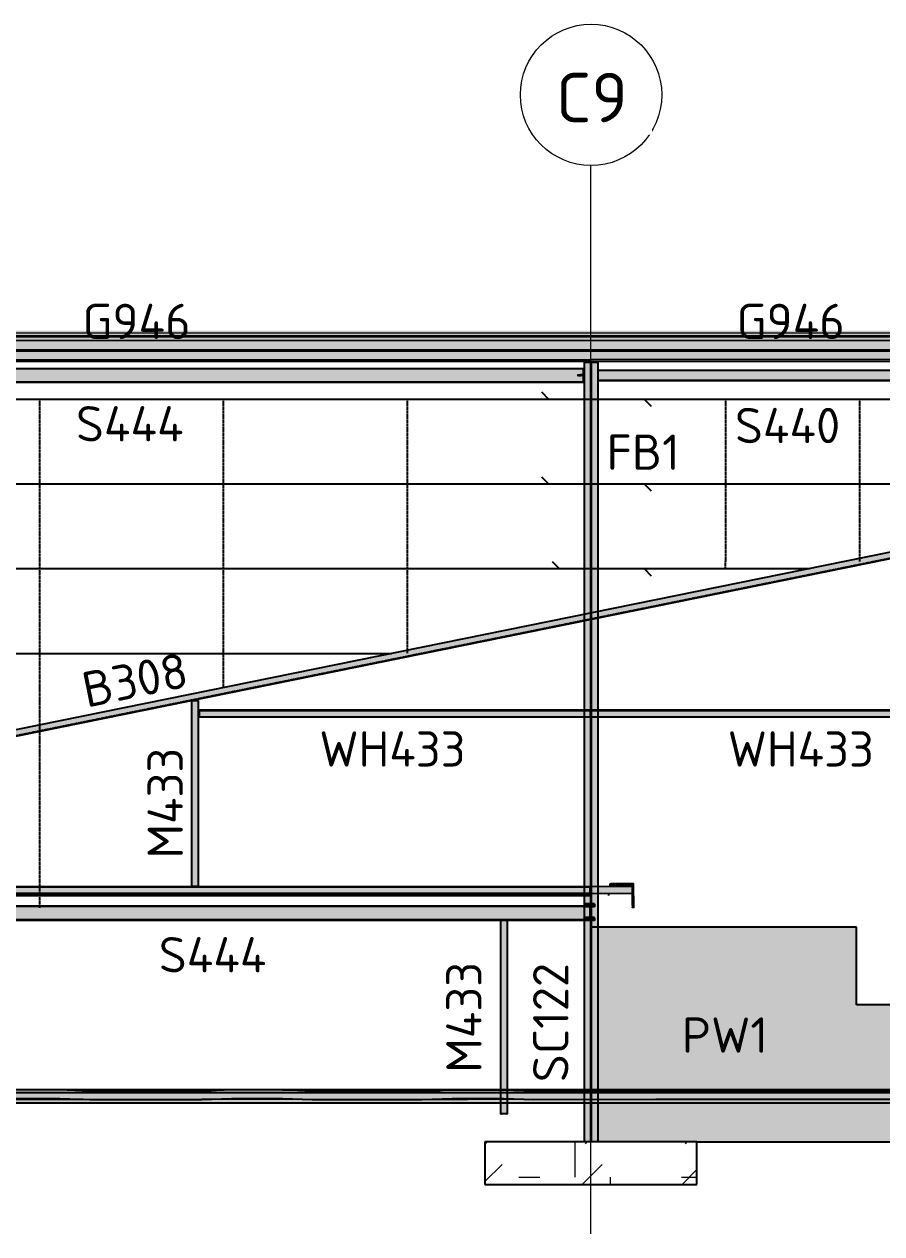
# Model space of a CAD drawing. Header units: millimetres. Extents: x 632 to 524205, y -3890 to 20851.
# Drawn here: x 352053 to 364184, y 3200 to 20320 of the extents above; entities that cross this region are included whole.
import ezdxf

# ---------------------------------------------------------------- set-up
doc = ezdxf.new("R2010")
doc.units = ezdxf.units.MM
for name, pattern in [('Dash', [7, 5, -2]), ('Hidden', [4, 3, -1]), ('Hidden Double', [7, 5, -2]), ('Hidden Half', [3, 2, -1])]:
    doc.linetypes.add(name, pattern=pattern)
for name, color, linetype, lineweight in [('A-010-M_LINE', 90, 'Continuous', 13), ('A-200-A_WALL', 211, 'Continuous', 18), ('A-200-H_WALL', 111, 'Continuous', 13), ('A-200-M_WALL_EXT', 113, 'Continuous', 13), ('A-200-MH_WALL', 110, 'Hidden', 13), ('A-230-H-FLOOR', 190, 'Continuous', 13), ('A-230-M_FLOOR', 192, 'Continuous', 13), ('A-230-MH_FLOOR', 190, 'Hidden Double', 13), ('A-270-M_ROOF', 132, 'Continuous', 13), ('S-160-M_FOUND', 171, 'Continuous', 13), ('S-280-A_COLUMN', 171, 'Continuous', 18), ('S-280-A_STRUCT_FRAME', 2, 'Continuous', 18), ('S-280-M_COLUMN', 52, 'Continuous', 13), ('S-280-M_STRUCT_FRAME', 12, 'Continuous', 13), ('S-280-MH_COLUMN', 52, 'Hidden Half', 13), ('Z-000-T_TEXT', 131, 'Continuous', 25), ('Z-030-M_GRID', 191, 'Continuous', 13), ('Z-033_T_GRIDREF', 31, 'Continuous', 13), ('Z-060-M_DETAIL', 92, 'Continuous', 25), ('Z-230-A_LEVEL', 51, 'Continuous', 13)]:
    doc.layers.add(name, color=color, linetype=linetype, lineweight=lineweight)
doc.styles.add('ISOCPEUR_1', font='isocpeur.ttf', dxfattribs={"height": 700})
doc.styles.add('ISOCPEUR_2', font='isocpeur.ttf', dxfattribs={"height": 500})

# ---------------------------------------------------------------- blocks, each defined once
blk = doc.blocks.new('Roof Gutters4 - Roof Gutters-3348027-S6_501-SECTION 3C')
at = {"layer": 'A-270-M_ROOF', "lineweight": 5, "transparency": 33554432}
h = blk.add_hatch(color=253, dxfattribs=at)
h.paths.add_polyline_path([(-1580984, 7838), (-1580963, 7838), (-1580965, 8160), (-1581274, 8163), (-1581301, 8155), (-1581290, 8155), (-1581273, 8160), (-1580968, 8157), (-1580966, 7840), (-1580984, 7840)])
h.paths.add_polyline_path([(-1654891, 8158), (-1654918, 8166), (-1654973, 8165), (-1654973, 8163), (-1654919, 8163), (-1654901, 8158)])
for points in [[(-1581290, 8155), (-1581301, 8155), (-1581301, 8132), (-1581290, 8132)], [(-1581273, 8160), (-1581290, 8155), (-1581290, 8132), (-1581273, 8138)], [(-1581273, 8160), (-1581273, 8138), (-1580968, 8135), (-1580968, 8157)], [(-1580968, 8157), (-1580968, 8135), (-1580966, 7819), (-1580966, 7840)], [(-1580963, 7816), (-1580963, 7838), (-1580984, 7838), (-1580984, 7816)]]:
    blk.add_hatch(color=253, dxfattribs=at).paths.add_polyline_path(points)
at = {"layer": 'A-270-M_ROOF', "color": 253, "lineweight": 5}
for p, q in [((-1581274, 8163), (-1581301, 8155)), ((-1581301, 8155), (-1581290, 8155)), ((-1581301, 8132), (-1581301, 8155)), ((-1581301, 8132), (-1581274, 8141)), ((-1581290, 8132), (-1581301, 8132)), ((-1581290, 8155), (-1581273, 8160)), ((-1581290, 8132), (-1581290, 8155)), ((-1581273, 8138), (-1581290, 8132)), ((-1580965, 8160), (-1581274, 8163)), ((-1581274, 8141), (-1581274, 8163)), ((-1581273, 8160), (-1580968, 8157)), ((-1581273, 8138), (-1581273, 8160)), ((-1581273, 8141), (-1580988, 8138)), ((-1580987, 8135), (-1581273, 8138)), ((-1580987, 8138), (-1580968, 8138)), ((-1580968, 8135), (-1580987, 8135)), ((-1580968, 8157), (-1580966, 7840)), ((-1580968, 8135), (-1580968, 8157)), ((-1580968, 8138), (-1580965, 8138)), ((-1580966, 7840), (-1580968, 8135)), ((-1580963, 7838), (-1580965, 8160)), ((-1580965, 8138), (-1580965, 8160)), ((-1580965, 8138), (-1580963, 7838)), ((-1580966, 7840), (-1580984, 7840)), ((-1580984, 7840), (-1580984, 7838)), ((-1580984, 7840), (-1580984, 7819)), ((-1580984, 7838), (-1580963, 7838)), ((-1580984, 7838), (-1580984, 7816)), ((-1580984, 7819), (-1580966, 7819)), ((-1580984, 7816), (-1580984, 7819)), ((-1580963, 7816), (-1580984, 7816)), ((-1580966, 7838), (-1580966, 7840)), ((-1580966, 7838), (-1580966, 7840)), ((-1580966, 7819), (-1580966, 7838)), ((-1580966, 7819), (-1580966, 7838)), ((-1580963, 7838), (-1580963, 7816)), ((-1580963, 7816), (-1580963, 7838))]:
    blk.add_line(p, q, dxfattribs=at)
blk = doc.blocks.new('25021-APA-ZZ-ZZ-M3-AR-000001_V3_rvt-3-S6_501-SECTION 3C')
at = {"layer": 'A-270-M_ROOF', "lineweight": 5, "transparency": 33554432}
for color, points in [(9, [(-1579223, 15952), (-1574249, 15952), (-1574249, 15983), (-1665568, 15977), (-1665568, 15952), (-1585080, 15952)]), (9, [(-1579223, 15911), (-1574249, 15911), (-1574249, 15952), (-1665568, 15952), (-1665568, 15911), (-1585080, 15911)]), (10, [(-1579223, 15911), (-1574253, 15911), (-1574253, 15942), (-1665568, 15937), (-1665568, 15911), (-1585080, 15911)]), (254, [(-1608506, 15540), (-1574253, 15540), (-1574253, 15911), (-1665568, 15911), (-1665568, 15871), (-1654973, 15871), (-1654973, 15540), (-1620219, 15540)]), (253, [(-1579223, 15697), (-1574253, 15697), (-1574253, 15892), (-1665568, 15892), (-1665568, 15871), (-1654973, 15871), (-1654973, 15697), (-1585080, 15697)]), (253, [(-1596793, 15701), (-1574253, 15701), (-1574253, 15842), (-1654973, 15842), (-1654973, 15701), (-1608506, 15701)]), (253, [(-1596793, 15692), (-1574253, 15692), (-1574253, 15837), (-1654973, 15837), (-1654973, 15692), (-1608506, 15692)]), (253, [(-1596793, 15687), (-1574253, 15687), (-1574253, 15701), (-1654973, 15701), (-1654973, 15687), (-1608506, 15687)]), (8, [(-1580988, 7849), (-1580987, 7872), (-1580987, 8157), (-1580988, 8135)]), (8, [(-1580968, 8022), (-1580968, 8122), (-1580987, 8122), (-1580987, 8022)]), (8, [(-1580968, 7872), (-1580968, 8022), (-1580987, 8022), (-1580987, 7872)]), (8, [(-1580968, 7849), (-1580968, 7872), (-1580987, 7872), (-1580988, 7849)])]:
    blk.add_hatch(color=color, dxfattribs=at).paths.add_polyline_path(points)
h = blk.add_hatch(color=253, dxfattribs=at)
h.paths.add_polyline_path([(-1612964, 8018), (-1602673, 8018), (-1602673, 8118), (-1612964, 8118)])
h.paths.add_polyline_path([(-1652430, 8018), (-1644673, 8018), (-1644673, 8118), (-1654973, 8118), (-1654973, 8018)])
h.paths.add_polyline_path([(-1580987, 8018), (-1580987, 8118), (-1581473, 8118), (-1581473, 8018)])
h.paths.add_polyline_path([(-1602464, 8018), (-1601109, 8018), (-1600617, 8118), (-1602464, 8118)])
h.paths.add_polyline_path([(-1644464, 8018), (-1634173, 8018), (-1634173, 8118), (-1644464, 8118)])
h.paths.add_polyline_path([(-1600411, 8018), (-1600411, 8068), (-1600657, 8018)])
h.paths.add_polyline_path([(-1633964, 8018), (-1623673, 8018), (-1623673, 8118), (-1633964, 8118)])
h.paths.add_polyline_path([(-1623464, 8018), (-1613173, 8018), (-1613173, 8118), (-1623464, 8118)])
at = {"layer": 'A-270-M_ROOF', "transparency": 33554432}
blk.add_hatch(color=9, dxfattribs=at).paths.add_polyline_path([(-1580968, 8122), (-1580968, 8157), (-1580987, 8157), (-1580987, 8122)])
h = blk.add_hatch(color=253, dxfattribs=at)
h.paths.add_polyline_path([(-1581663, 8016), (-1581663, 8018), (-1582152, 8016)])
h.paths.add_polyline_path([(-1592163, 8016), (-1592163, 8018), (-1592401, 8016)])
at = {"layer": 'A-270-M_ROOF', "color": 253, "lineweight": 5}
for p, q in [((-1608506, 15952), (-1574582, 15952)), ((-1574577, 15892), (-1665568, 15892)), ((-1574577, 15892), (-1665568, 15892)), ((-1574577, 15842), (-1665568, 15842)), ((-1574577, 15842), (-1665568, 15842)), ((-1574577, 15837), (-1665568, 15837)), ((-1574577, 15837), (-1665568, 15837)), ((-1608506, 15911), (-1574577, 15911)), ((-1574577, 15911), (-1608506, 15911)), ((-1574577, 15704), (-1665568, 15704)), ((-1665568, 15701), (-1574577, 15701)), ((-1574577, 15697), (-1665568, 15697)), ((-1574577, 15697), (-1665568, 15697)), ((-1574577, 15692), (-1665568, 15692)), ((-1574577, 15692), (-1665568, 15692)), ((-1574577, 15691), (-1665568, 15691)), ((-1574577, 15687), (-1665568, 15687)), ((-1574583, 15540), (-1665568, 15540)), ((-1580987, 8118), (-1655181, 8118)), ((-1655181, 8118), (-1580987, 8118)), ((-1580988, 8135), (-1580987, 8157)), ((-1580988, 8118), (-1580988, 8135)), ((-1580988, 8018), (-1580988, 8118)), ((-1580968, 8157), (-1580987, 8157)), ((-1580987, 8157), (-1580987, 7872)), ((-1580968, 8135), (-1580987, 8135)), ((-1580987, 8122), (-1580968, 8122)), ((-1580987, 8018), (-1580987, 8118)), ((-1580987, 8118), (-1580987, 8018)), ((-1580968, 7872), (-1580968, 8157)), ((-1580968, 8135), (-1580968, 8157)), ((-1580968, 7849), (-1580968, 8135)), ((-1580987, 8018), (-1655182, 8018)), ((-1655182, 8016), (-1580987, 8016)), ((-1655181, 8018), (-1580987, 8018)), ((-1655181, 8016), (-1580987, 8016)), ((-1580988, 7849), (-1580988, 8016)), ((-1580987, 8022), (-1580968, 8022)), ((-1580987, 8016), (-1580987, 8018)), ((-1580987, 8018), (-1580987, 8018)), ((-1580987, 8016), (-1580987, 8016)), ((-1580987, 7872), (-1580988, 7849)), ((-1580988, 7849), (-1580968, 7849)), ((-1580987, 7872), (-1580968, 7872)), ((-1580968, 7872), (-1580968, 7849))]:
    blk.add_line(p, q, dxfattribs=at)
blk.add_blockref('Roof Gutters4 - Roof Gutters-3348027-S6_501-SECTION 3C', (0, 0), dxfattribs=at)
blk = doc.blocks.new('NRP_Framing-Steel-SHS - S444 - 200x200x6_0SHS-3931728-S6_501-SECTION 3C')
at = {"layer": 'S-280-M_STRUCT_FRAME', "linetype": 'Dash', "lineweight": 25}
for p, q in [((-1581676, 15442), (-1591973, 15442)), ((-1581676, 15254), (-1591973, 15254))]:
    blk.add_line(p, q, dxfattribs=at)
blk = doc.blocks.new('NRP_Framing-Steel-SHS - S440 - 150x150x5_0SHS-3931931-S6_501-SECTION 3C')
at = {"layer": 'S-280-M_STRUCT_FRAME', "linetype": 'Dash', "lineweight": 25}
for p, q in [((-1575970, 15418), (-1581473, 15418)), ((-1575970, 15278), (-1581473, 15278))]:
    blk.add_line(p, q, dxfattribs=at)
blk = doc.blocks.new('NRP_Framing-Steel-PFC - B308 - 250PFC-4136603-S6_501-SECTION 3C')
at = {"layer": 'S-280-M_STRUCT_FRAME', "linetype": 'Dash', "lineweight": 25}
blk.add_line((-1600847, 7988), (-1575066, 13225), dxfattribs=at)
blk = doc.blocks.new('NRP_Framing-Steel-SHS - WH433 - 100x100x5_0SHS-4137307-S6_501-SECTION 3C')
at = {"layer": 'S-280-M_STRUCT_FRAME', "linetype": 'Dash', "lineweight": 25}
for p, q in [((-1581568, 10609), (-1575568, 10609)), ((-1581568, 10519), (-1575568, 10519))]:
    blk.add_line(p, q, dxfattribs=at)
blk = doc.blocks.new('NRP_Framing-Steel-SHS - WH433 - 100x100x5_0SHS-4136667-S6_501-SECTION 3C')
at = {"layer": 'S-280-M_STRUCT_FRAME', "linetype": 'Dash', "lineweight": 25}
blk.add_hatch(color=256, dxfattribs=at).paths.add_polyline_path([(-1582152, 10514), (-1581581, 10514), (-1581581, 10614), (-1587108, 10614), (-1587108, 10514), (-1585080, 10514)])
at = {"layer": 'S-280-M_STRUCT_FRAME', "lineweight": 25}
for p, q in [((-1587108, 10514), (-1587108, 10614)), ((-1587108, 10614), (-1581581, 10614)), ((-1581581, 10514), (-1587108, 10514)), ((-1581581, 10614), (-1581581, 10514))]:
    blk.add_line(p, q, dxfattribs=at)
at = {"layer": 'S-280-M_STRUCT_FRAME', "linetype": 'Dash', "lineweight": 25}
for p, q in [((-1587108, 10609), (-1581581, 10609)), ((-1587108, 10519), (-1581581, 10519))]:
    blk.add_line(p, q, dxfattribs=at)
blk = doc.blocks.new('NRP_Framing-Steel-Purlin C - P946 - EC250-24-4139008-S6_501-SECTION 3C')
at = {"layer": 'S-280-M_STRUCT_FRAME', "color": 1, "lineweight": 25}
blk.add_line((-1592083, 7988), (-1581585, 7988), dxfattribs=at)
blk.add_line((-1592083, 7988), (-1581585, 7988), dxfattribs=at)
blk = doc.blocks.new('NRP_Framing-Steel-Purlin C - P946 - EC250-24-4133309-S6_501-SECTION 3C')
at = {"layer": 'S-280-M_STRUCT_FRAME', "color": 1, "lineweight": 25}
blk.add_line((-1574352, 15706), (-1654960, 15711), dxfattribs=at)
blk.add_line((-1574352, 15706), (-1654960, 15711), dxfattribs=at)
blk = doc.blocks.new('NRP_Framing-Steel-Purlin Z - G914 - EZ250-15-4092399-S6_501-SECTION 3C')
at = {"layer": 'S-280-M_STRUCT_FRAME', "color": 150, "lineweight": 25}
for p, q in [((-1593168, 11515), (-1593068, 11415)), ((-1593068, 11415), (-1584386, 11415))]:
    blk.add_line(p, q, dxfattribs=at)
blk = doc.blocks.new('NRP_Framing-Steel-Purlin Z - G914 - EZ250-15-4092519-S6_501-SECTION 3C')
at = {"layer": 'S-280-M_STRUCT_FRAME', "color": 150, "lineweight": 25}
for p, q in [((-1593168, 12715), (-1593068, 12615)), ((-1593068, 12615), (-1580818, 12615)), ((-1580818, 12615), (-1580718, 12515))]:
    blk.add_line(p, q, dxfattribs=at)
blk = doc.blocks.new('NRP_Framing-Steel-Purlin Z - G914 - EZ250-15-4094698-S6_501-SECTION 3C')
at = {"layer": 'S-280-M_STRUCT_FRAME', "color": 150, "lineweight": 25}
for p, q in [((-1582118, 12715), (-1582018, 12615)), ((-1582018, 12615), (-1578479, 12615))]:
    blk.add_line(p, q, dxfattribs=at)
blk = doc.blocks.new('NRP_Framing-Steel-Purlin Z - G914 - EZ250-15-4096993-S6_501-SECTION 3C')
at = {"layer": 'S-280-M_STRUCT_FRAME', "color": 150, "lineweight": 25}
for p, q in [((-1582268, 13915), (-1582168, 13815)), ((-1582168, 13815), (-1574908, 13815))]:
    blk.add_line(p, q, dxfattribs=at)
blk = doc.blocks.new('NRP_Framing-Steel-Purlin Z - G914 - EZ250-15-4096994-S6_501-SECTION 3C')
at = {"layer": 'S-280-M_STRUCT_FRAME', "color": 150, "lineweight": 25}
for p, q in [((-1582268, 15115), (-1582168, 15015)), ((-1582168, 15015), (-1574739, 15015))]:
    blk.add_line(p, q, dxfattribs=at)
blk = doc.blocks.new('NRP_Framing-Steel-Purlin C - G946 - EC250-24-4093775-S6_501-SECTION 3C')
at = {"layer": 'S-280-M_STRUCT_FRAME', "color": 1, "lineweight": 25}
blk.add_line((-1591973, 15572), (-1581569, 15572), dxfattribs=at)
blk.add_line((-1591973, 15572), (-1581569, 15572), dxfattribs=at)
blk = doc.blocks.new('NRP_Framing-Steel-Purlin C - G946 - EC250-24-4099636-S6_501-SECTION 3C')
at = {"layer": 'S-280-M_STRUCT_FRAME', "color": 1, "lineweight": 25}
blk.add_line((-1575868, 15572), (-1581567, 15572), dxfattribs=at)
blk.add_line((-1575868, 15572), (-1581567, 15572), dxfattribs=at)
blk = doc.blocks.new('NRP_Framing-Steel-SHS - WH433 - 100x100x5_0SHS-4136496-S6_501-SECTION 3C')
at = {"layer": 'S-280-M_STRUCT_FRAME', "linetype": 'Dash', "lineweight": 25}
blk.add_hatch(color=256, dxfattribs=at).paths.add_polyline_path([(-1592071, 8018), (-1581584, 8018), (-1581584, 8118), (-1592071, 8118)])
at = {"layer": 'S-280-M_STRUCT_FRAME', "lineweight": 25}
for p, q in [((-1592071, 8018), (-1592071, 8118)), ((-1592071, 8118), (-1581584, 8118)), ((-1581584, 8118), (-1581584, 8018)), ((-1592071, 8018), (-1581584, 8018))]:
    blk.add_line(p, q, dxfattribs=at)
at = {"layer": 'S-280-M_STRUCT_FRAME', "linetype": 'Dash', "lineweight": 25}
for p, q in [((-1592071, 8113), (-1581584, 8113)), ((-1592071, 8023), (-1581584, 8023))]:
    blk.add_line(p, q, dxfattribs=at)
blk = doc.blocks.new('NRP_Column-Steel-SHS - M433 - 100x100x5_0SHS-4136650-S6_501-SECTION 3C')
at = {"layer": 'S-280-MH_COLUMN', "lineweight": 25}
for p, q in [((-1587217, 8118), (-1587217, 10748)), ((-1587127, 10748), (-1587127, 8118))]:
    blk.add_line(p, q, dxfattribs=at)
blk = doc.blocks.new('NRP_Framing-Steel-Purlin C - P946 - EC250-24-4139180-S6_501-SECTION 3C')
at = {"layer": 'S-280-M_STRUCT_FRAME', "color": 1, "lineweight": 25}
blk.add_line((-1581315, 7988), (-1581315, 8007), dxfattribs=at)
blk.add_line((-1581315, 7988), (-1581315, 8007), dxfattribs=at)
blk = doc.blocks.new('NRP_Column-Steel-UB - SC122 - 460UB74_6-4245416-S6_501-SECTION 3C')
at = {"layer": 'S-280-M_COLUMN', "linetype": 'Hidden Half', "lineweight": 25}
for p, q in [((-1581573, 11987), (-1581573, 15532)), ((-1581564, 15532), (-1581564, 11989)), ((-1581573, 7872), (-1581573, 11895)), ((-1581564, 11897), (-1581564, 10614)), ((-1581564, 10514), (-1581564, 7872)), ((-1581573, 7676), (-1581573, 7830)), ((-1581564, 7830), (-1581564, 7676)), ((-1581573, 5240), (-1581573, 7635)), ((-1581564, 7635), (-1581564, 7540)), ((-1581573, 4500), (-1581573, 5050))]:
    blk.add_line(p, q, dxfattribs=at)
at = {"layer": 'S-280-MH_COLUMN', "lineweight": 25}
for p, q in [((-1581573, 11895), (-1581573, 11987)), ((-1581564, 11989), (-1581564, 11897)), ((-1581564, 10614), (-1581564, 10514)), ((-1581573, 7830), (-1581573, 7871)), ((-1581564, 7871), (-1581564, 7830)), ((-1581573, 7635), (-1581573, 7676)), ((-1581564, 7676), (-1581564, 7635)), ((-1581564, 7540), (-1581564, 4500)), ((-1581573, 5050), (-1581573, 5240))]:
    blk.add_line(p, q, dxfattribs=at)
blk = doc.blocks.new('NRP_Framing-Steel-EA - RB725 - 75x75x8EA-3935466-S6_501-SECTION 3C')
at = {"layer": 'S-280-M_STRUCT_FRAME', "linetype": 'Dash', "lineweight": 25}
for p, q in [((-1581766, 15360), (-1581724, 15357)), ((-1581765, 15352), (-1581724, 15349)), ((-1581686, 15360), (-1581724, 15357)), ((-1581724, 15357), (-1581724, 15349)), ((-1581724, 15349), (-1581687, 15352))]:
    blk.add_line(p, q, dxfattribs=at)
blk = doc.blocks.new('NRP_Framing-Steel-UB - R108 - 200UB25_4-4245420-S6_501-SECTION 3C')
at = {"layer": 'S-280-M_STRUCT_FRAME', "linetype": 'Dash', "lineweight": 25}
for points in [[(-1581651, 7668), (-1581518, 7668), (-1581518, 7676), (-1581582, 7676), (-1581582, 7864), (-1581518, 7864), (-1581518, 7872), (-1581651, 7872), (-1581651, 7864), (-1581587, 7864), (-1581587, 7676), (-1581651, 7676)], [(-1581587, 7840), (-1581587, 7864), (-1581651, 7864), (-1581651, 7840)], [(-1581518, 7830), (-1581518, 7864), (-1581582, 7864), (-1581582, 7830)], [(-1581518, 7635), (-1581518, 7668), (-1581651, 7668), (-1581651, 7644), (-1581584, 7644), (-1581584, 7641), (-1581651, 7641), (-1581651, 7635), (-1581584, 7635)]]:
    blk.add_hatch(color=256, dxfattribs=at).paths.add_polyline_path(points)
at = {"layer": 'S-280-M_STRUCT_FRAME', "lineweight": 25}
for p, q in [((-1581518, 7872), (-1581651, 7872)), ((-1581651, 7872), (-1581651, 7864)), ((-1581651, 7864), (-1581587, 7864)), ((-1581651, 7864), (-1581651, 7840)), ((-1581587, 7864), (-1581587, 7676)), ((-1581582, 7676), (-1581582, 7864)), ((-1581582, 7864), (-1581518, 7864)), ((-1581518, 7830), (-1581582, 7830)), ((-1581518, 7864), (-1581518, 7872)), ((-1581518, 7864), (-1581518, 7830)), ((-1581587, 7676), (-1581651, 7676)), ((-1581651, 7676), (-1581651, 7668)), ((-1581651, 7668), (-1581518, 7668)), ((-1581651, 7668), (-1581651, 7644)), ((-1581651, 7641), (-1581651, 7635)), ((-1581518, 7635), (-1581651, 7635)), ((-1581518, 7676), (-1581582, 7676)), ((-1581518, 7668), (-1581518, 7676)), ((-1581518, 7668), (-1581518, 7635))]:
    blk.add_line(p, q, dxfattribs=at)
at = {"layer": 'S-280-M_STRUCT_FRAME', "linetype": 'Dash', "lineweight": 25}
for p, q in [((-1581651, 7840), (-1581651, 7830)), ((-1581587, 7830), (-1581651, 7830)), ((-1581651, 7644), (-1581651, 7641))]:
    blk.add_line(p, q, dxfattribs=at)
blk = doc.blocks.new('NRP_Column-Steel-SHS - M433 - 100x100x5_0SHS-V48-S6_501-SECTION 3C')
at = {"layer": 'S-280-MH_COLUMN', "lineweight": 25}
for p, q in [((-1582842, 5240), (-1582842, 7641)), ((-1582752, 7641), (-1582752, 5240)), ((-1582842, 5109), (-1582842, 5240)), ((-1582752, 5240), (-1582752, 5110)), ((-1582842, 4900), (-1582842, 5109)), ((-1582752, 5109), (-1582752, 4900))]:
    blk.add_line(p, q, dxfattribs=at)
blk = doc.blocks.new('NRP_Framing-Steel-SHS - S444 - 200x200x6_0SHS-4135941-S6_501-SECTION 3C')
at = {"layer": 'S-280-M_STRUCT_FRAME', "linetype": 'Dash', "lineweight": 25}
blk.add_hatch(color=256, dxfattribs=at).paths.add_polyline_path([(-1592071, 7641), (-1581584, 7641), (-1581584, 7644), (-1581651, 7644), (-1581651, 7676), (-1581587, 7676), (-1581587, 7840), (-1592071, 7840), (-1592071, 7676), (-1592018, 7676), (-1592018, 7644), (-1592071, 7644)])
at = {"layer": 'S-280-M_STRUCT_FRAME', "lineweight": 25}
for p, q in [((-1592071, 7676), (-1592071, 7841)), ((-1592018, 7841), (-1581651, 7841)), ((-1592071, 7641), (-1592071, 7644)), ((-1592071, 7641), (-1590937, 7641)), ((-1590935, 7641), (-1590860, 7641)), ((-1590860, 7641), (-1582835, 7641)), ((-1582835, 7641), (-1582760, 7641)), ((-1582760, 7641), (-1581584, 7641)), ((-1581584, 7644), (-1581584, 7641))]:
    blk.add_line(p, q, dxfattribs=at)
at = {"layer": 'S-280-M_STRUCT_FRAME', "linetype": 'Dash', "lineweight": 25}
for p, q in [((-1592071, 7841), (-1592018, 7841)), ((-1592071, 7835), (-1581587, 7835)), ((-1581651, 7841), (-1581584, 7841)), ((-1581587, 7835), (-1581584, 7835)), ((-1581584, 7841), (-1581584, 7645)), ((-1592071, 7645), (-1592071, 7676)), ((-1592071, 7647), (-1592018, 7647)), ((-1592018, 7647), (-1581651, 7647)), ((-1590937, 7641), (-1590935, 7641)), ((-1581651, 7647), (-1581584, 7647))]:
    blk.add_line(p, q, dxfattribs=at)
blk = doc.blocks.new('NRP_Bridging Plan _v2_ - 3 Rows-4095097-S6_501-SECTION 3C')
at = {"layer": 'Z-060-M_DETAIL', "linetype": 'Hidden'}
for p, q in [((-1589372, 15015), (-1589372, 11415)), ((-1586771, 15015), (-1586771, 11415)), ((-1584169, 15015), (-1584169, 11415))]:
    blk.add_line(p, q, dxfattribs=at)
blk = doc.blocks.new('NRP_Bridging Plan _v2_ - 2 Rows-4095333-S6_501-SECTION 3C')
at = {"layer": 'Z-060-M_DETAIL', "linetype": 'Hidden'}
for p, q in [((-1579668, 15015), (-1579668, 12715)), ((-1577768, 15015), (-1577768, 12715))]:
    blk.add_line(p, q, dxfattribs=at)
blk = doc.blocks.new('Grid - NRP_Grid-Head-320187-S6_501-SECTION 3C')
at = {"layer": 'Z-033_T_GRIDREF'}
blk.add_circle((-1644568, 19320), 1000, dxfattribs=at)
blk = doc.blocks.new('NRP_Fly Brace BN - FB1-4028766-S6_501-SECTION 3C')
at = {"layer": 'Z-000-T_TEXT'}
blk.add_line((-1644568, 9015), (-1643568, 9015), dxfattribs=at)
at = {"layer": 'Z-000-T_TEXT', "lineweight": 13, "insert": (-1644347, 9713), "char_height": 500, "width": 1218.57, "attachment_point": 1, "style": 'ISOCPEUR_2'}
blk.add_mtext('FB1', dxfattribs=at)

msp = doc.modelspace()

# ---------------------------------------------------------------- hatches: boundary and pattern name
at = {"layer": 'A-200-H_WALL'}
h = msp.add_hatch(color=256, dxfattribs=at)
h.paths.add_polyline_path([(360989, 4500), (365920, 4500), (365920, 5104), (360989, 5105), (360070, 5102), (360070, 4500)])
h.paths.add_polyline_path([(361503, 5240), (365920, 5240), (365920, 6440), (363827, 6440), (363827, 7540), (360070, 7540), (360070, 5240), (360989, 5240)])
at = {"layer": 'A-230-H-FLOOR'}
h = msp.add_hatch(dxfattribs=at)
h.set_pattern_fill('FP_17', color=256, style=0, pattern_type=2)
h.set_pattern_definition([(50, (326347.16, 0), (728.7365, -63.756), [76.2, -838.2]), (355, (326347.16, 0), (-140.972, 764.228), [60.96, -670.56]), (100.451, (326407.9, -5.3), (587.77, 700.467), [64.76, -712.36]), (46.184, (326347.2, 203.2), (1084.316, -168.171), [114.3, -1257.3]), (96.636, (326437.5, 189.2), (949.61, 989.71), [97.14, -1068.54]), (351.184, (326347.2, 203.2), (949.62, 989.7), [91.44, -1005.84]), (21, (326448.76, 152.4), (606.458, -409.0606), [76.2, -838.2]), (326, (326448.76, 152.4), (247.208, 736.753), [60.96, -670.56]), (71.451, (326499.3, 118.3), (853.668, 327.685), [64.76, -712.36]), (37.5, (326347.16, 0), (12.3547, 338.2201), [6.706, -655.726, 6.706, -674.014, -673.1]), (37.5, (326347.16, 0), (12.3547, 338.2201), [-1343.152, 6.706, -666.394]), (7.5, (326347.16, 0), (267.279, 400.722), [6.706, -381.406, 6.706, -640.486, -256.54]), (7.5, (326347.16, 0), (267.279, 400.722), [-1035.304, 6.706, -249.834]), (327.5, (326120.6, 0), (542.3633, -22.9153), [6.706, -247.294, 6.706, -785.774, -1051.56]), (327.5, (326120.6, 0), (542.3633, -22.9153), [-1046.48, 6.706, -1044.854]), (317.5, (326019, 0), (592.517, 101.707), [6.706, -323.494, 6.706, -519.582, -746.76]), (317.5, (326019, 0), (592.517, 101.707), [-856.488, 6.706, -740.054])])
h.paths.add_polyline_path([(368272, 5038), (368272, 5158), (366386, 5224), (360607, 5224), (359260, 5219), (358835, 5235), (358106, 5235), (357681, 5219), (356125, 5219), (355705, 5236), (354986, 5236), (354566, 5219), (352977, 5219), (352558, 5236), (351839, 5236), (351419, 5219), (349686, 5219), (349268, 5235), (297429, 5235), (297004, 5219), (294665, 5219), (294239, 5235), (293510, 5235), (293085, 5219), (289762, 5219), (289337, 5235), (288608, 5235), (288183, 5219), (286640, 5236), (286280, 5233), (282748, 5170), (280676, 5232), (280673, 5172), (280593, 5172), (280593, 5234), (280570, 5235), (280570, 5115), (282748, 5050), (286419, 5116), (286712, 5115), (288183, 5099), (288608, 5115), (289337, 5115), (289762, 5099), (293085, 5099), (293510, 5115), (294239, 5115), (294665, 5099), (297004, 5099), (297429, 5115), (349268, 5115), (349693, 5099), (351419, 5099), (351839, 5116), (352558, 5116), (352977, 5099), (354566, 5099), (354986, 5116), (355705, 5116), (356125, 5099), (357681, 5099), (358106, 5115), (358835, 5115), (359260, 5099), (360989, 5105), (366386, 5104)])
at = {"layer": 'A-230-H-FLOOR', "lineweight": 5}
for points in [[(349268, 5235), (354986, 5240), (292137, 5238), (297993, 5235), (347774, 5235)], [(352977, 5219), (354696, 5224), (354986, 5236), (352558, 5236)], [(352977, 5219), (354566, 5219), (354696, 5224), (353630, 5221)], [(356125, 5219), (357933, 5229), (358106, 5235), (358755, 5239), (355705, 5236)], [(357681, 5219), (357933, 5229), (356125, 5219), (356559, 5219)], [(358835, 5235), (358755, 5237), (358755, 5235)], [(359260, 5219), (360070, 5240), (358835, 5235)], [(359260, 5219), (360989, 5225), (360070, 5240), (359260, 5219)], [(366386, 5224), (366070, 5240), (360070, 5240), (360989, 5225), (362415, 5225)], [(351419, 5099), (352887, 5103), (352558, 5116), (351839, 5116)], [(354566, 5099), (355987, 5104), (355705, 5116), (354986, 5116)], [(357681, 5099), (358969, 5110), (358835, 5115), (358106, 5115), (358023, 5112)]]:
    msp.add_hatch(color=256, dxfattribs=at).paths.add_polyline_path(points)
at = {"layer": 'A-230-M_FLOOR', "lineweight": 5}
msp.add_hatch(color=256, dxfattribs=at).paths.add_polyline_path([(286665, 5050), (360070, 5050), (360070, 5102), (359253, 5099), (358969, 5110), (357681, 5099), (356125, 5099), (355987, 5104), (354566, 5099), (352977, 5099), (352887, 5103), (350702, 5099), (349693, 5099), (349268, 5115), (297429, 5115), (297004, 5099), (294239, 5100), (293185, 5103), (293085, 5099), (289762, 5099), (288418, 5108), (288183, 5099), (286665, 5115), (286665, 5099)])
at = {"layer": 'S-160-M_FOUND'}
h = msp.add_hatch(dxfattribs=at)
h.set_pattern_fill('FP_8', color=256, style=0, pattern_type=2)
h.set_pattern_definition([(45, (326347.2, 0), (-1414.214, 0), [750, -3000]), (45, (327347.2, 1000), (-1414.214, 0), [750, -3000]), (45, (328347.2, -300), (-1414.214, 0), [250, -2000]), (90, (328347.16, 500), (-500, 500), [500, -2000]), (315, (328347.2, 1000), (0, 2828.43), [500, -3000]), (0, (327347.2, 1000), (2000, 2000), [300, -1000]), (0, (324847.2, 2000), (2000, 2000), [300, -2000])])
h.paths.add_polyline_path([(361570, 3900), (361570, 4500), (358570, 4500), (358570, 3900), (359487, 3900)])
at = {"layer": 'S-280-M_COLUMN', "lineweight": 5}
h = msp.add_hatch(color=256, dxfattribs=at)
h.paths.add_polyline_path([(359975, 4500), (360070, 4500), (360070, 5050), (359975, 5050)])
h.paths.add_polyline_path([(359975, 5240), (360070, 5240), (360070, 7540), (360165, 7540), (360165, 10514), (360070, 10514), (360070, 10614), (360165, 10614), (360165, 11915), (359975, 11877), (359975, 10614), (360057, 10614), (360057, 10514), (359975, 10514), (359975, 8118), (360054, 8118), (360054, 8018), (359975, 8018), (359975, 7841), (359988, 7841), (359988, 7872), (360121, 7872), (360121, 7830), (360057, 7830), (360057, 7676), (360121, 7676), (360121, 7635), (359988, 7635), (359988, 7641), (359975, 7641), (359975, 6440)])
h.paths.add_polyline_path([(359975, 11969), (360165, 12007), (360165, 15532), (359975, 15532), (359975, 13305)])
for points in [[(354423, 8118), (354430, 8118), (354430, 10748), (354417, 10748), (354419, 8118)], [(354430, 8118), (354505, 8118), (354505, 10748), (354430, 10748), (354430, 10599)], [(354505, 8118), (354517, 8118), (354515, 10748), (354505, 10748), (354505, 10599)]]:
    msp.add_hatch(color=256, dxfattribs=at).paths.add_polyline_path(points)
h = msp.add_hatch(color=256, dxfattribs=at)
h.paths.add_polyline_path([(358798, 4900), (358804, 4900), (358804, 5050), (358791, 5049), (358793, 4900)])
h.paths.add_polyline_path([(358804, 5240), (358804, 7641), (358791, 7641), (358793, 5240), (358804, 5240)])
h = msp.add_hatch(color=256, dxfattribs=at)
h.paths.add_polyline_path([(358879, 4900), (358879, 5109), (358804, 5109), (358804, 4900)])
h.paths.add_polyline_path([(358879, 5240), (358879, 7641), (358804, 7641), (358804, 5240), (358835, 5240)])
h = msp.add_hatch(color=256, dxfattribs=at)
h.paths.add_polyline_path([(358885, 4900), (358891, 4900), (358890, 5050), (358879, 5049), (358879, 4900)])
h.paths.add_polyline_path([(358879, 5240), (358891, 5240), (358890, 7641), (358879, 7641), (358879, 5240)])
at = {"layer": 'S-280-M_STRUCT_FRAME', "lineweight": 5}
for points in [[(349665, 15248), (359962, 15248), (359962, 15448), (349665, 15448)], [(360165, 15273), (365668, 15273), (365668, 15423), (360165, 15423)], [(339974, 7813), (366574, 13217), (366556, 13305), (339956, 7902)], [(366070, 10514), (366070, 10614), (360070, 10614), (360070, 10514), (362415, 10514)]]:
    msp.add_hatch(color=256, dxfattribs=at).paths.add_polyline_path(points)

# ---------------------------------------------------------------- linework, layer by layer
at = {"layer": 'A-010-M_LINE', "linetype": 'Hidden', "lineweight": 25}
for p, q in [((361970, 12715), (361970, 12615)), ((352267, 11415), (352267, 7815)), ((354868, 11415), (354868, 10931))]:
    msp.add_line(p, q, dxfattribs=at)
at = {"layer": 'A-200-M_WALL_EXT', "lineweight": 25}
for p, q in [((363827, 7540), (360070, 7540)), ((360070, 7540), (360070, 5242)), ((363827, 6440), (363827, 7540)), ((366070, 6440), (363827, 6440)), ((360070, 5050), (360070, 4500)), ((361570, 4500), (364770, 4500))]:
    msp.add_line(p, q, dxfattribs=at)
at = {"layer": 'A-200-MH_WALL', "lineweight": 25}
msp.add_line((360070, 5242), (360070, 5200), dxfattribs=at)
at = {"layer": 'A-230-M_FLOOR', "lineweight": 25}
for p, q in [((360070, 5240), (349268, 5235)), ((359953, 5240), (350704, 5240)), ((360070, 5240), (351839, 5236)), ((352558, 5236), (351839, 5236)), ((360070, 5240), (352558, 5236)), ((352977, 5219), (352558, 5236)), ((352977, 5219), (354696, 5224)), ((354566, 5219), (352977, 5219)), ((354986, 5236), (354566, 5219)), ((360070, 5240), (354986, 5236)), ((355705, 5236), (354986, 5236)), ((355705, 5236), (360070, 5240)), ((356125, 5219), (355705, 5236)), ((356125, 5219), (357933, 5229)), ((357681, 5219), (356125, 5219)), ((358106, 5235), (357681, 5219)), ((360070, 5240), (358106, 5235)), ((358835, 5235), (358106, 5235)), ((358835, 5235), (360070, 5240)), ((359260, 5219), (358835, 5235)), ((359260, 5219), (360070, 5240)), ((360989, 5225), (359260, 5219)), ((360989, 5225), (360070, 5240)), ((366070, 5240), (360073, 5240)), ((366386, 5224), (360989, 5225)), ((360070, 5050), (350704, 5050)), ((352887, 5103), (351419, 5099)), ((351839, 5116), (352558, 5116)), ((352558, 5116), (352977, 5099)), ((352977, 5099), (354566, 5099)), ((354566, 5099), (354986, 5116)), ((355987, 5104), (354566, 5099)), ((354986, 5116), (355705, 5116)), ((355705, 5116), (356125, 5099)), ((356125, 5099), (357681, 5099)), ((357681, 5099), (358106, 5115)), ((357681, 5099), (358969, 5110)), ((358106, 5115), (358835, 5115)), ((358835, 5115), (359260, 5099)), ((359260, 5099), (360989, 5105)), ((360070, 5050), (360070, 5102)), ((360989, 5105), (366386, 5104))]:
    msp.add_line(p, q, dxfattribs=at)
at = {"layer": 'A-230-MH_FLOOR', "lineweight": 25}
for p, q in [((286665, 5200), (360070, 5200)), ((360070, 5102), (360070, 5200)), ((360071, 5200), (365920, 5200)), ((365920, 5050), (360071, 5050))]:
    msp.add_line(p, q, dxfattribs=at)
at = {"layer": 'S-160-M_FOUND', "lineweight": 25}
for p, q in [((361570, 4500), (358570, 4500)), ((358570, 4500), (358570, 3900)), ((361570, 3900), (361570, 4500)), ((358570, 3900), (361570, 3900))]:
    msp.add_line(p, q, dxfattribs=at)
at = {"layer": 'S-280-M_COLUMN', "lineweight": 25}
for p, q in [((359975, 15532), (359975, 11969)), ((360165, 15532), (359975, 15532)), ((360165, 15532), (360165, 12007)), ((359975, 11877), (359975, 10614)), ((360165, 11915), (360165, 10614)), ((354417, 10748), (354417, 8118)), ((354430, 10748), (354417, 10748)), ((354430, 10748), (354505, 10748)), ((354517, 10748), (354505, 10748)), ((354517, 8118), (354517, 10748)), ((359975, 10514), (359975, 8118)), ((360165, 10514), (360165, 7540)), ((354505, 8118), (354430, 8118)), ((359975, 8018), (359975, 7841)), ((358791, 7641), (358791, 5240)), ((358804, 7641), (358879, 7641)), ((358891, 5240), (358891, 7641)), ((359975, 7641), (359975, 5240)), ((358791, 5109), (358791, 4900)), ((358891, 4900), (358891, 5110)), ((359975, 5050), (359975, 4500)), ((358791, 4900), (358804, 4900)), ((358879, 4900), (358804, 4900)), ((358879, 4900), (358891, 4900))]:
    msp.add_line(p, q, dxfattribs=at)
at = {"layer": 'S-280-M_STRUCT_FRAME', "lineweight": 25}
for p, q in [((349665, 15448), (359962, 15448)), ((359962, 15448), (359962, 15248)), ((360165, 15423), (365668, 15423)), ((359962, 15248), (349665, 15248)), ((365668, 15273), (360165, 15273)), ((366556, 13305), (340380, 7988)), ((340832, 7988), (366574, 13217)), ((360070, 10514), (360070, 10614)), ((360070, 10614), (366070, 10614)), ((366070, 10514), (360070, 10514))]:
    msp.add_line(p, q, dxfattribs=at)
at = {"layer": 'S-280-MH_COLUMN', "lineweight": 25}
for p, q in [((360165, 12007), (360165, 11915)), ((359975, 11969), (359975, 11877)), ((359975, 10614), (359975, 10514)), ((360165, 10614), (360165, 10514)), ((359975, 8118), (359975, 8018)), ((359975, 7841), (359975, 7641)), ((360165, 7540), (360165, 4500)), ((358791, 5240), (358791, 5109)), ((358891, 5110), (358891, 5240)), ((359975, 5240), (359975, 5050))]:
    msp.add_line(p, q, dxfattribs=at)
at = {"layer": 'Z-030-M_GRID'}
msp.add_line((360070, 3200), (360070, 18320), dxfattribs=at)
at = {"layer": 'Z-230-A_LEVEL'}
msp.add_line((269451, 5200), (370486, 5200), dxfattribs=at)

# ---------------------------------------------------------------- block references
at = {"color": 10, "lineweight": 5}
msp.add_blockref('25021-APA-ZZ-ZZ-M3-AR-000001_V3_rvt-3-S6_501-SECTION 3C', (1941639, 0), dxfattribs=at)
at = {"layer": 'S-280-M_STRUCT_FRAME', "color": 1, "lineweight": 25}
for name in ['NRP_Framing-Steel-Purlin C - P946 - EC250-24-4133309-S6_501-SECTION 3C', 'NRP_Framing-Steel-Purlin C - G946 - EC250-24-4093775-S6_501-SECTION 3C', 'NRP_Framing-Steel-Purlin C - G946 - EC250-24-4099636-S6_501-SECTION 3C', 'NRP_Framing-Steel-Purlin C - P946 - EC250-24-4139008-S6_501-SECTION 3C', 'NRP_Framing-Steel-Purlin C - P946 - EC250-24-4139180-S6_501-SECTION 3C']:
    msp.add_blockref(name, (1941639, 0), dxfattribs=at)
at = {"layer": 'S-280-M_STRUCT_FRAME', "linetype": 'Dash', "lineweight": 25}
for name in ['NRP_Framing-Steel-SHS - S444 - 200x200x6_0SHS-3931728-S6_501-SECTION 3C', 'NRP_Framing-Steel-SHS - S440 - 150x150x5_0SHS-3931931-S6_501-SECTION 3C', 'NRP_Framing-Steel-EA - RB725 - 75x75x8EA-3935466-S6_501-SECTION 3C', 'NRP_Framing-Steel-PFC - B308 - 250PFC-4136603-S6_501-SECTION 3C', 'NRP_Framing-Steel-SHS - WH433 - 100x100x5_0SHS-4137307-S6_501-SECTION 3C', 'NRP_Framing-Steel-SHS - S444 - 200x200x6_0SHS-4135941-S6_501-SECTION 3C', 'NRP_Framing-Steel-UB - R108 - 200UB25_4-4245420-S6_501-SECTION 3C']:
    msp.add_blockref(name, (1941639, 0), dxfattribs=at)
at = {"layer": 'S-280-M_STRUCT_FRAME', "color": 150, "lineweight": 25}
for name, p in [('NRP_Framing-Steel-Purlin Z - G914 - EZ250-15-4092519-S6_501-SECTION 3C', (1941639, 2400)), ('NRP_Framing-Steel-Purlin Z - G914 - EZ250-15-4096994-S6_501-SECTION 3C', (1941639, 0)), ('NRP_Framing-Steel-Purlin Z - G914 - EZ250-15-4092519-S6_501-SECTION 3C', (1941639, 1200)), ('NRP_Framing-Steel-Purlin Z - G914 - EZ250-15-4096993-S6_501-SECTION 3C', (1941639, 0)), ('NRP_Framing-Steel-Purlin Z - G914 - EZ250-15-4092519-S6_501-SECTION 3C', (1941639, 0)), ('NRP_Framing-Steel-Purlin Z - G914 - EZ250-15-4094698-S6_501-SECTION 3C', (1941639, 0)), ('NRP_Framing-Steel-Purlin Z - G914 - EZ250-15-4092399-S6_501-SECTION 3C', (1941639, 0))]:
    msp.add_blockref(name, p, dxfattribs=at)
at = {"layer": 'S-280-M_STRUCT_FRAME', "lineweight": 25}
for name in ['NRP_Framing-Steel-SHS - WH433 - 100x100x5_0SHS-4136667-S6_501-SECTION 3C', 'NRP_Framing-Steel-SHS - WH433 - 100x100x5_0SHS-4136496-S6_501-SECTION 3C']:
    msp.add_blockref(name, (1941639, 0), dxfattribs=at)
at = {"layer": 'S-280-MH_COLUMN', "lineweight": 25}
for name in ['NRP_Column-Steel-UB - SC122 - 460UB74_6-4245416-S6_501-SECTION 3C', 'NRP_Column-Steel-SHS - M433 - 100x100x5_0SHS-4136650-S6_501-SECTION 3C', 'NRP_Column-Steel-SHS - M433 - 100x100x5_0SHS-V48-S6_501-SECTION 3C']:
    msp.add_blockref(name, (1941639, 0), dxfattribs=at)
at = {"layer": 'Z-000-T_TEXT', "lineweight": 13}
msp.add_blockref('NRP_Fly Brace BN - FB1-4028766-S6_501-SECTION 3C', (2004639, 4800), dxfattribs=at)
at = {"layer": 'Z-033_T_GRIDREF'}
msp.add_blockref('Grid - NRP_Grid-Head-320187-S6_501-SECTION 3C', (2004639, 0), dxfattribs=at)
at = {"layer": 'Z-060-M_DETAIL', "linetype": 'Hidden'}
for name in ['NRP_Bridging Plan _v2_ - 3 Rows-4095097-S6_501-SECTION 3C', 'NRP_Bridging Plan _v2_ - 2 Rows-4095333-S6_501-SECTION 3C']:
    msp.add_blockref(name, (1941639, 0), dxfattribs=at)

# ---------------------------------------------------------------- texts
at = {"layer": 'A-200-A_WALL', "lineweight": 13, "insert": (361356, 6263), "char_height": 500, "width": 1459.07, "attachment_point": 1, "style": 'ISOCPEUR_2'}
msp.add_mtext('PW1', dxfattribs=at)
at = {"layer": 'S-280-A_COLUMN', "lineweight": 13, "char_height": 500, "attachment_point": 1, "rotation": 90, "style": 'ISOCPEUR_2'}
for s, insert, width in [('M433', (353797, 8512), 1891.98), ('M433', (358022, 5481), 1891.98), ('SC122', (359251, 5346), 2084.39)]:
    msp.add_mtext(s, dxfattribs=dict(at, insert=insert, width=width))
at = {"layer": 'S-280-A_STRUCT_FRAME', "lineweight": 13, "char_height": 500, "attachment_point": 1, "style": 'ISOCPEUR_2'}
for s, insert, width in [('G946', (352877, 16364), 1827.85), ('G946', (362130, 16364), 1827.85), ('S444', (352785, 14915), 1924.05), ('S440', (362107, 14890), 1875.95), ('WH433', (356226, 10312), 2501.26), ('WH433', (362003, 10312), 2501.26), ('S444', (353957, 7400), 1924.05)]:
    msp.add_mtext(s, dxfattribs=dict(at, insert=insert, width=width))
at = {"layer": 'S-280-A_STRUCT_FRAME', "lineweight": 13, "insert": (352835, 11136), "char_height": 500, "width": 1779.75, "attachment_point": 1, "rotation": 11.4833, "style": 'ISOCPEUR_2'}
msp.add_mtext('B308', dxfattribs=at)

# ---------------------------------------------------------------- next in the draw order: texts
at = {"layer": 'Z-033_T_GRIDREF', "insert": (359574, 19632), "char_height": 700, "width": 1186.5, "attachment_point": 1, "style": 'ISOCPEUR_1', "bg_fill": 3, "box_fill_scale": 1.25, "bg_fill_color": 256, "bg_fill_true_color": 13158600, "bg_fill_transparency": 0}
msp.add_mtext('C9', dxfattribs=at)

doc.saveas('drawing.dxf')
